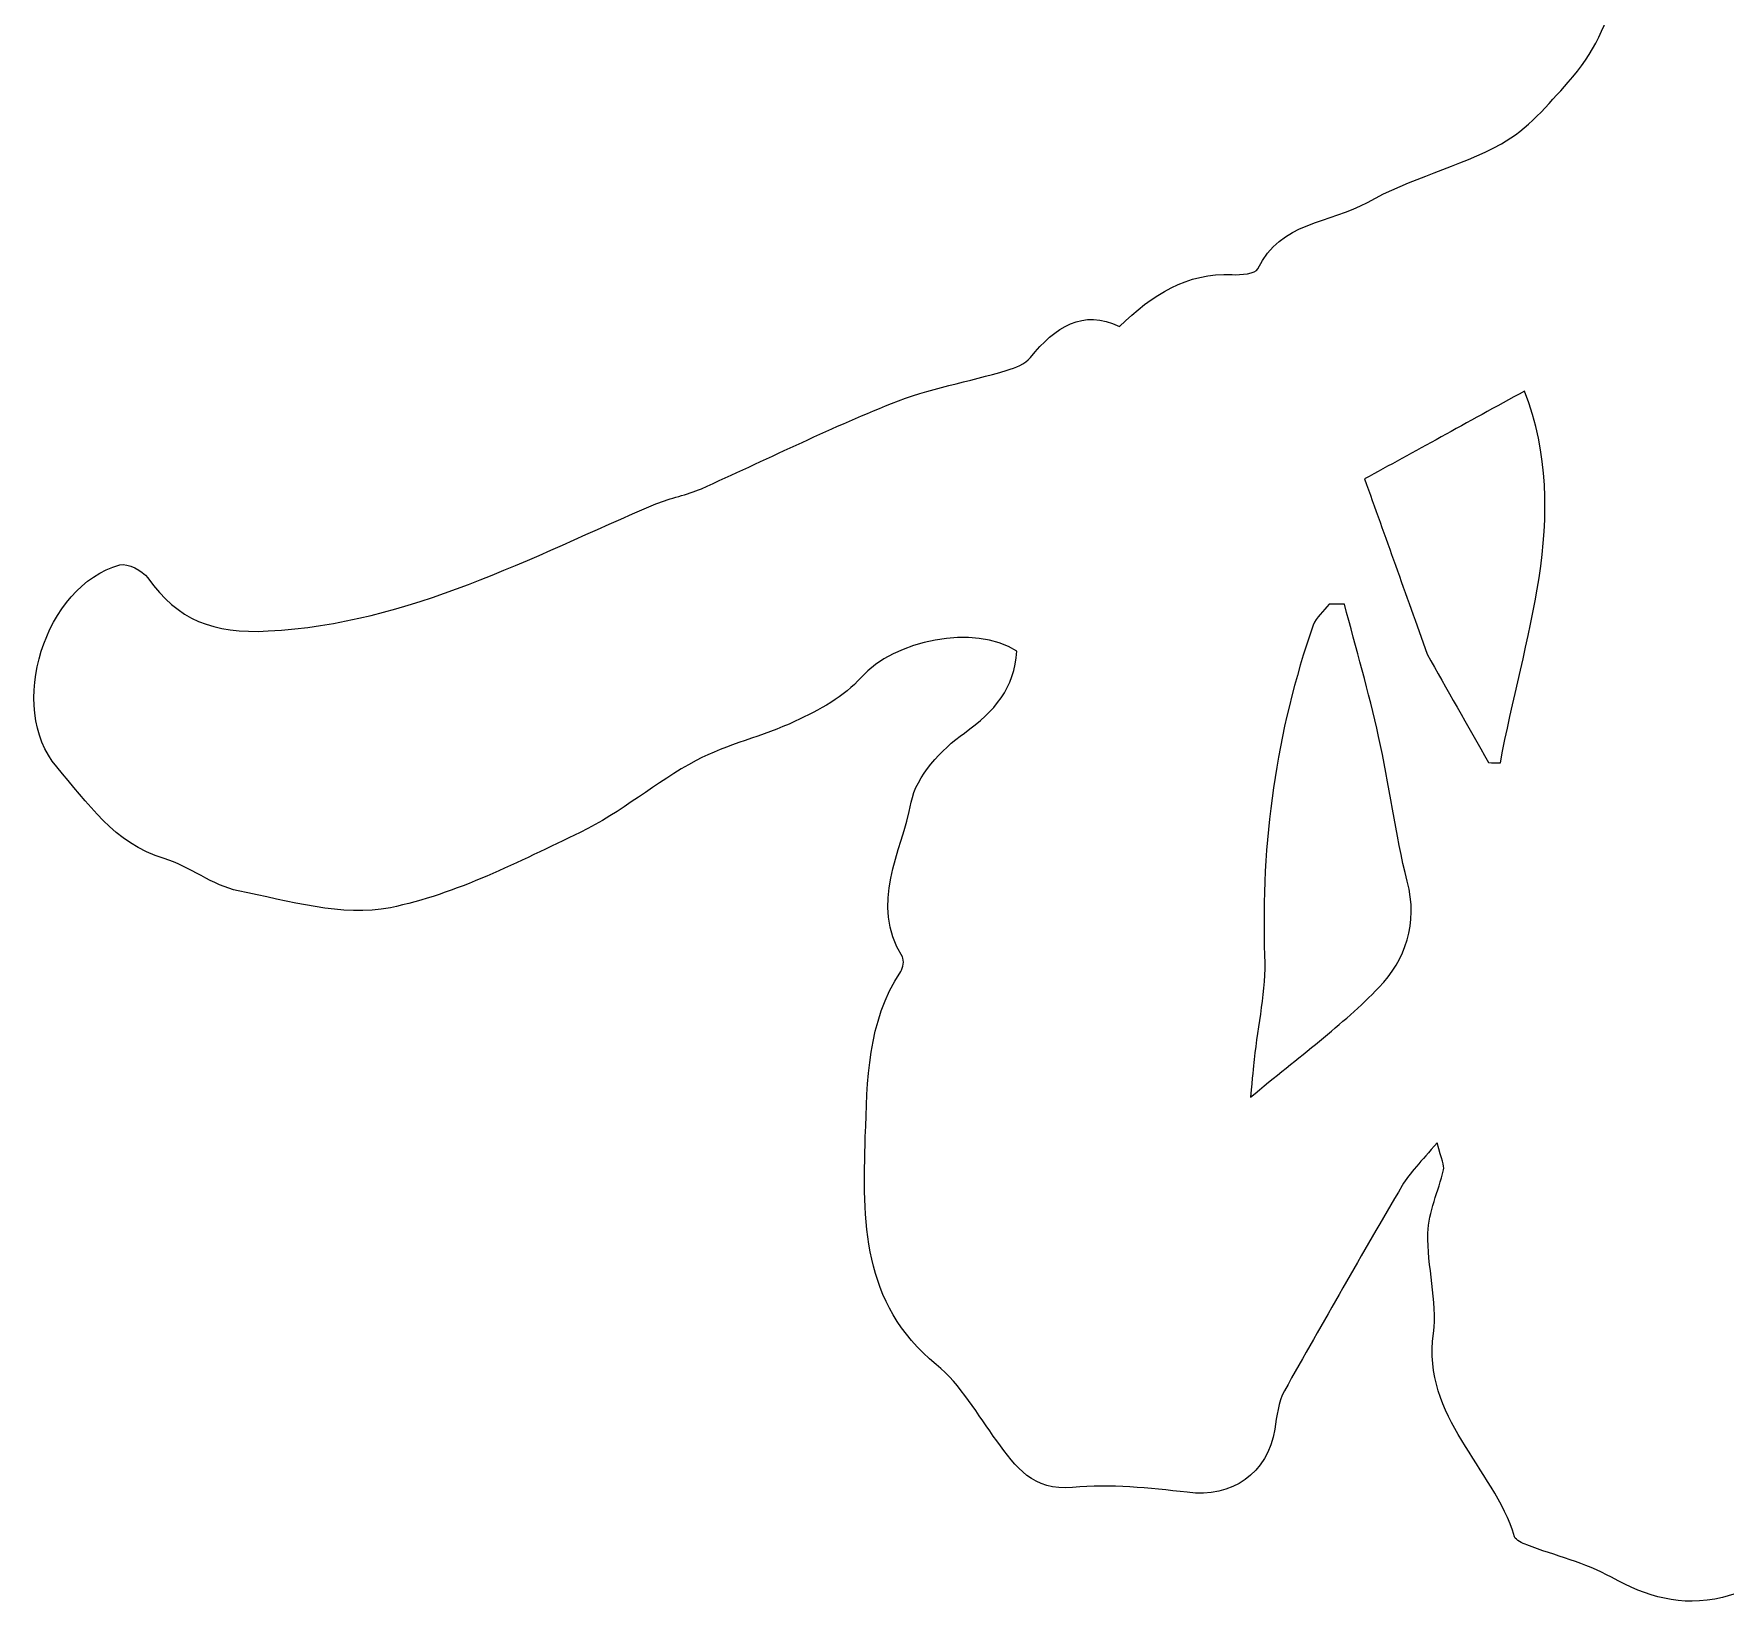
# Model space of a CAD drawing. Header units: inches. Extents: x -3272461 to -2504170, y 403793 to 1071042.
# Drawn here: x -2947189.2 to -2946758.4, y 546433.9 to 546833 of the extents above; entities that cross this region are included whole.
import ezdxf

# ---------------------------------------------------------------- set-up
doc = ezdxf.new("R2010")
doc.units = ezdxf.units.IN
doc.header["$LTSCALE"] = 1000
doc.header["$MEASUREMENT"] = 0
doc.layers.get('0').update_dxf_attribs({"lineweight": 18})

msp = doc.modelspace()

# ---------------------------------------------------------------- linework, layer by layer
for points in [[(-2946798.35, 546820.74), (-2946785.33, 546835.28), (-2946783.98, 546852.85), (-2946783.88, 546871.51)], [(-2946815.4, 546805.04), (-2946808.81, 546808.63), (-2946803.52, 546814.99), (-2946798.35, 546820.74)], [(-2946849.51, 546790.12), (-2946838.75, 546796.16), (-2946826.29, 546799.1), (-2946815.4, 546805.04)], [(-2946877.41, 546773.2), (-2946871.83, 546785.15), (-2946858.91, 546784.89), (-2946849.51, 546790.12)], [(-2946912.71, 546758.47), (-2946904.19, 546766.68), (-2946895.6, 546772.23), (-2946883.97, 546771.71)], [(-2946883.97, 546771.71), (-2946881.71, 546771.58), (-2946877.96, 546771.94), (-2946877.41, 546773.2)], [(-2946935.36, 546750.62), (-2946929.06, 546758.34), (-2946921.98, 546763.12), (-2946912.71, 546758.47)], [(-2946941.3, 546747.36), (-2946939.13, 546747.94), (-2946936.71, 546749.01), (-2946935.36, 546750.62)], [(-2946970.75, 546738.9), (-2946961.32, 546742.68), (-2946951.08, 546744.45), (-2946941.3, 546747.36)], [(-2946809.49, 546742.06), (-2946824.19, 546733.99), (-2946837.91, 546726.43), (-2946850.25, 546719.68)], [(-2946815.63, 546647.37), (-2946810.01, 546678.92), (-2946797.12, 546709.96), (-2946809.49, 546742.06)], [(-2947019.17, 546717.19), (-2947002.99, 546724.43), (-2946987.13, 546732.31), (-2946970.75, 546738.9)], [(-2946850.25, 546719.68), (-2946844.95, 546704.92), (-2946839.88, 546690.65), (-2946834.3, 546675.01)], [(-2947030.73, 546713.32), (-2947026.98, 546714.87), (-2947022.88, 546715.58), (-2947019.17, 546717.19)], [(-2947129.47, 546680.96), (-2947093.29, 546682.89), (-2947062.71, 546699.82), (-2947030.73, 546713.32)], [(-2947183.34, 546646.33), (-2947196.26, 546661.45), (-2947186.37, 546692.58), (-2947167.29, 546697.78)], [(-2947167.29, 546697.78), (-2947165.28, 546698.27), (-2947161.54, 546696.33), (-2947160.15, 546694.46)], [(-2947160.15, 546694.46), (-2947152.46, 546683.73), (-2947143.61, 546680.18), (-2947129.47, 546680.96)], [(-2946859.29, 546687.77), (-2946860.65, 546686), (-2946862.62, 546684.44), (-2946863.33, 546682.47)], [(-2946855.39, 546687.8), (-2946856.68, 546687.8), (-2946857.97, 546687.77), (-2946859.29, 546687.77)], [(-2946846.67, 546654.09), (-2946849.19, 546665.39), (-2946852.42, 546676.56), (-2946855.39, 546687.8)], [(-2946863.33, 546682.47), (-2946872.83, 546655.22), (-2946876.7, 546627.15), (-2946875.7, 546598.24)], [(-2946938.84, 546675.85), (-2946949.63, 546682.83), (-2946970.17, 546678.5), (-2946978.47, 546669.14)], [(-2946952.18, 546654.96), (-2946944.4, 546660.48), (-2946939.39, 546666.42), (-2946938.84, 546675.85)], [(-2946834.3, 546675.01), (-2946829.45, 546666.39), (-2946824.03, 546656.89), (-2946818.66, 546647.43)], [(-2946978.47, 546669.14), (-2946982.74, 546664.23), (-2946989.23, 546660.8), (-2946995.3, 546657.96)], [(-2946995.3, 546657.96), (-2947003.47, 546654.09), (-2947012.58, 546652.15), (-2947020.52, 546647.95)], [(-2946965.72, 546637.35), (-2946964.46, 546643.94), (-2946958.06, 546650.79), (-2946952.18, 546654.96)], [(-2946839.37, 546617.2), (-2946842.47, 546629.31), (-2946843.92, 546641.88), (-2946846.67, 546654.09)], [(-2947156.01, 546623.01), (-2947168.74, 546626.83), (-2947175.55, 546637.23), (-2947183.34, 546646.33)], [(-2947020.52, 546647.95), (-2947030.73, 546642.52), (-2947039.65, 546634.61), (-2947050.01, 546629.67)], [(-2946818.66, 546647.43), (-2946817.66, 546647.4), (-2946816.66, 546647.4), (-2946815.63, 546647.37)], [(-2946967.98, 546597.95), (-2946976.44, 546611.58), (-2946968.14, 546624.56), (-2946965.72, 546637.35)], [(-2947050.01, 546629.67), (-2947065.68, 546622.17), (-2947081.63, 546613.91), (-2947098.39, 546610.48)], [(-2947137.12, 546614.78), (-2947143.68, 546616.1), (-2947149.49, 546621.01), (-2947156.01, 546623.01)], [(-2946846.6, 546590.17), (-2946839.88, 546597.21), (-2946836.56, 546606.45), (-2946839.37, 546617.2)], [(-2947098.39, 546610.48), (-2947110.57, 546608.03), (-2947124.33, 546612.23), (-2947137.12, 546614.78)], [(-2946968.4, 546594.2), (-2946967.78, 546595.17), (-2946967.46, 546597.11), (-2946967.98, 546597.95)], [(-2946875.7, 546598.24), (-2946875.41, 546589.49), (-2946877.41, 546580.64), (-2946878.38, 546571.85)], [(-2946977.41, 546552.09), (-2946976.92, 546566.53), (-2946976.92, 546581.29), (-2946968.4, 546594.2)], [(-2946879.29, 546562.2), (-2946866.82, 546572.69), (-2946855.81, 546580.58), (-2946846.6, 546590.17)], [(-2946878.38, 546571.85), (-2946878.58, 546569.69), (-2946878.8, 546567.53), (-2946879.29, 546562.2)], [(-2946959.35, 546494.15), (-2946978.41, 546509.71), (-2946978.09, 546530.9), (-2946977.41, 546552.09)], [(-2946831.78, 546550.6), (-2946835.85, 546545.76), (-2946838.75, 546542.98), (-2946840.69, 546539.69)], [(-2946830.13, 546543.69), (-2946829.84, 546544.85), (-2946830.65, 546546.21), (-2946831.78, 546550.6)], [(-2946834.13, 546527.61), (-2946833.97, 546533), (-2946831.39, 546538.3), (-2946830.13, 546543.69)], [(-2946840.69, 546539.69), (-2946850.86, 546522.37), (-2946860.88, 546504.93), (-2946870.66, 546487.43)], [(-2946832.71, 546502.06), (-2946831.62, 546510.36), (-2946834.36, 546519.08), (-2946834.13, 546527.61)], [(-2946812.04, 546450.29), (-2946817.5, 546468.08), (-2946835.59, 546480.58), (-2946832.71, 546502.06)], [(-2946943.91, 546474.67), (-2946948.82, 546481.36), (-2946953.05, 546488.98), (-2946959.35, 546494.15)], [(-2946870.66, 546487.43), (-2946872.25, 546484.59), (-2946872.57, 546480.97), (-2946873.12, 546477.67)], [(-2946924.6, 546462.85), (-2946934.74, 546461.91), (-2946939.07, 546468.02), (-2946943.91, 546474.67)], [(-2946873.12, 546477.67), (-2946874.96, 546466.31), (-2946884, 546460.17), (-2946895.44, 546461.59)], [(-2946737.69, 546466.69), (-2946729.91, 546455.91), (-2946743.57, 546438.4), (-2946759.07, 546434.82)], [(-2946895.44, 546461.59), (-2946905.06, 546462.69), (-2946914.94, 546463.72), (-2946924.6, 546462.85)], [(-2946808.91, 546448.19), (-2946810.07, 546448.67), (-2946811.75, 546449.35), (-2946812.04, 546450.29)], [(-2946787.37, 546439.95), (-2946794.02, 546443.63), (-2946801.68, 546445.44), (-2946808.91, 546448.19)], [(-2946759.07, 546434.82), (-2946769.89, 546432.33), (-2946778.29, 546435.01), (-2946787.37, 546439.95)]]:
    msp.add_open_spline(points, degree=3)

doc.saveas('drawing.dxf')
